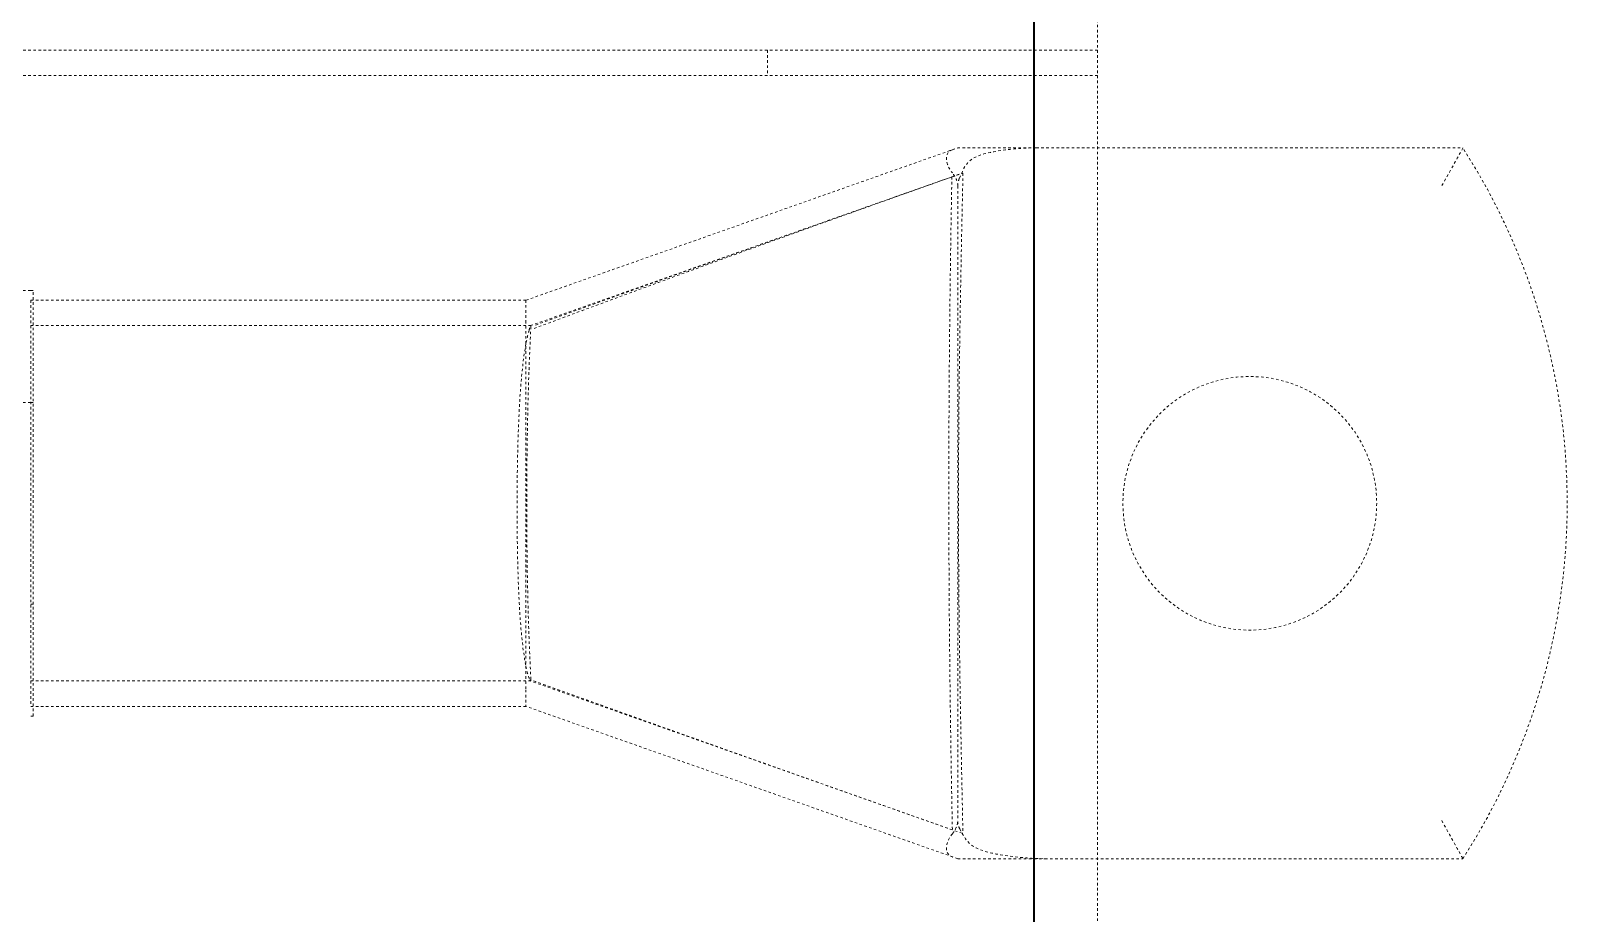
# Model space of a CAD drawing. Header units: millimetres. Extents: x -116965 to 323937, y 291661 to 566926.
# Drawn here: x -19375.9 to -19315.4, y 303497.6 to 303532.4 of the extents above; entities that cross this region are included whole.
import ezdxf

# ---------------------------------------------------------------- set-up
doc = ezdxf.new("R2010")
doc.units = ezdxf.units.MM
doc.linetypes.add('DASHED', pattern=[0.75, 0.5, -0.25])
doc.layers.add('Hidden Edges(Schneider)', color=7, linetype='DASHED', lineweight=18)
doc.layers.add('Sketch Geometry(Schneider)', color=7, linetype='Continuous', lineweight=35)

msp = doc.modelspace()

# ---------------------------------------------------------------- linework, layer by layer
at = {"layer": 'Hidden Edges(Schneider)', "ltscale": 0.142782}
msp.add_line((-19333.898636, 303428.128774), (-19333.897311, 303564.128774), dxfattribs=at)
at = {"layer": 'Hidden Edges(Schneider)', "ltscale": 0.131234}
for p, q in [((-19333.897628, 303531.628774), (-19396.397628, 303531.629382)), ((-19396.397637, 303530.629382), (-19333.897637, 303530.628774)), ((-19339.402772, 303526.27947), (-19339.40285, 303501.27947))]:
    msp.add_line(p, q, dxfattribs=at)
at = {"layer": 'Hidden Edges(Schneider)', "ltscale": 0.004033}
msp.add_line((-19346.897628, 303531.6289), (-19346.897637, 303530.6289), dxfattribs=at)
at = {"layer": 'Hidden Edges(Schneider)', "ltscale": 0.080765}
msp.add_line((-19356.402786, 303521.779523), (-19339.468221, 303527.756369), dxfattribs=at)
at = {"layer": 'Hidden Edges(Schneider)', "ltscale": 0.002087}
msp.add_line((-19339.612332, 303527.705471), (-19339.402766, 303527.77947), dxfattribs=at)
at = {"layer": 'Hidden Edges(Schneider)', "ltscale": 0.01389}
msp.add_line((-19336.314862, 303527.77946), (-19339.402766, 303527.77947), dxfattribs=at)
at = {"layer": 'Hidden Edges(Schneider)', "ltscale": 0.069351}
msp.add_line((-19336.314861, 303527.77946), (-19319.512242, 303527.779408), dxfattribs=at)
at = {"layer": 'Hidden Edges(Schneider)', "ltscale": 0.081083}
msp.add_line((-19356.232621, 303520.779125), (-19339.231478, 303526.77947), dxfattribs=at)
at = {"layer": 'Hidden Edges(Schneider)', "ltscale": 0.004522}
msp.add_line((-19339.230128, 303526.77947), (-19339.231478, 303526.77947), dxfattribs=at)
at = {"layer": 'Hidden Edges(Schneider)', "ltscale": 3.31775e-05}
msp.add_line((-19339.230127, 303526.77947), (-19339.197907, 303526.779469), dxfattribs=at)
at = {"layer": 'Hidden Edges(Schneider)', "ltscale": 0.000313334}
for p, q in [((-19375.802785, 303522.161583), (-19375.902785, 303522.161584)), ((-19375.802798, 303517.748333), (-19375.902798, 303517.748334)), ((-19375.802823, 303509.810833), (-19375.902823, 303509.810834)), ((-19375.802837, 303505.397583), (-19375.902837, 303505.397584))]:
    msp.add_line(p, q, dxfattribs=at)
at = {"layer": 'Hidden Edges(Schneider)', "ltscale": 0.13823}
msp.add_line((-19375.802837, 303505.397583), (-19375.802785, 303522.161583), dxfattribs=at)
at = {"layer": 'Hidden Edges(Schneider)', "ltscale": 0.13193}
msp.add_line((-19375.902786, 303521.779584), (-19375.902836, 303505.779584), dxfattribs=at)
at = {"layer": 'Hidden Edges(Schneider)', "ltscale": 0.0805}
for p, q in [((-19375.902786, 303521.779584), (-19356.402786, 303521.779523)), ((-19375.902836, 303505.779584), (-19356.402836, 303505.779523))]:
    msp.add_line(p, q, dxfattribs=at)
at = {"layer": 'Hidden Edges(Schneider)', "ltscale": 0.007691}
msp.add_line((-19356.402786, 303521.587861), (-19356.402788, 303520.965821), dxfattribs=at)
at = {"layer": 'Hidden Edges(Schneider)', "ltscale": 0.007153}
msp.add_line((-19356.402786, 303521.779523), (-19356.402786, 303521.587861), dxfattribs=at)
at = {"layer": 'Hidden Edges(Schneider)', "ltscale": 0.081213}
msp.add_line((-19375.902789, 303520.779584), (-19356.230365, 303520.779522), dxfattribs=at)
at = {"layer": 'Hidden Edges(Schneider)', "ltscale": 0.075258}
msp.add_line((-19356.402788, 303520.965821), (-19356.402834, 303506.43523), dxfattribs=at)
at = {"layer": 'Hidden Edges(Schneider)', "ltscale": 0.081212}
msp.add_line((-19375.902832, 303506.779584), (-19356.230537, 303506.779522), dxfattribs=at)
at = {"layer": 'Hidden Edges(Schneider)', "ltscale": 0.009386}
msp.add_line((-19356.402834, 303506.43523), (-19356.402835, 303505.837858), dxfattribs=at)
at = {"layer": 'Hidden Edges(Schneider)', "ltscale": 0.080297}
msp.add_line((-19339.231558, 303500.77947), (-19356.232525, 303506.77987), dxfattribs=at)
at = {"layer": 'Hidden Edges(Schneider)', "ltscale": 0.003896}
msp.add_line((-19356.402835, 303505.837858), (-19356.402836, 303505.779523), dxfattribs=at)
at = {"layer": 'Hidden Edges(Schneider)', "ltscale": 0.080292}
msp.add_line((-19339.402854, 303499.77947), (-19356.402836, 303505.779523), dxfattribs=at)
at = {"layer": 'Hidden Edges(Schneider)', "ltscale": 0.001576}
msp.add_line((-19339.231341, 303500.779469), (-19339.613791, 303500.91452), dxfattribs=at)
at = {"layer": 'Hidden Edges(Schneider)', "ltscale": 0.002507}
msp.add_line((-19339.231558, 303500.779469), (-19339.231341, 303500.779469), dxfattribs=at)
at = {"layer": 'Hidden Edges(Schneider)', "ltscale": 3.78582e-05}
msp.add_line((-19339.23134, 303500.77947), (-19339.197988, 303500.779469), dxfattribs=at)
at = {"layer": 'Hidden Edges(Schneider)', "ltscale": 0.002088}
msp.add_line((-19339.402853, 303499.779471), (-19339.612404, 303499.853574), dxfattribs=at)
at = {"layer": 'Hidden Edges(Schneider)', "ltscale": 0.015362}
msp.add_line((-19339.402853, 303499.779471), (-19335.967504, 303499.77946), dxfattribs=at)
at = {"layer": 'Hidden Edges(Schneider)', "ltscale": 0.067915}
msp.add_line((-19335.967503, 303499.779459), (-19319.512329, 303499.779408), dxfattribs=at)
at = {"layer": 'Hidden Edges(Schneider)', "ltscale": 0.144606, "flags": 128}
msp.add_lwpolyline([(-19375.902798, 303522.161589), (-19376.71777, 303522.159911), (-19377.525647, 303522.154914), (-19378.326505, 303522.146674), (-19379.120419, 303522.135344), (-19379.907544, 303522.120925), (-19380.687955, 303522.103606), (-19381.461766, 303522.083426), (-19382.229016, 303522.060462), (-19383.744405, 303522.006674), (-19385.234883, 303521.942969), (-19386.701215, 303521.87007), (-19388.144238, 303521.788741), (-19389.564679, 303521.699782), (-19390.963338, 303521.603957), (-19392.341054, 303521.50199), (-19393.698514, 303521.394683), (-19395.036633, 303521.282759), (-19396.356023, 303521.16706), (-19397.657597, 303521.048346), (-19398.942235, 303520.927306), (-19400.210774, 303520.804663), (-19401.464169, 303520.681182), (-19402.703259, 303520.557509), (-19403.928998, 303520.434409), (-19405.142224, 303520.312606), (-19406.343854, 303520.192824), (-19407.534802, 303520.075751), (-19408.715451, 303519.962264), (-19411.048863, 303519.748946), (-19413.355267, 303519.557105), (-19415.646718, 303519.390555), (-19417.93546, 303519.25315), (-19420.233624, 303519.148741), (-19422.553342, 303519.081183), (-19424.903958, 303519.050589), (-19427.286313, 303519.053908), (-19429.699796, 303519.089804), (-19432.143719, 303519.156981), (-19434.617436, 303519.254141), (-19437.120335, 303519.379988), (-19439.65173, 303519.533148), (-19442.210973, 303519.712287), (-19444.79749, 303519.915877), (-19447.410596, 303520.142508), (-19450.049756, 303520.390692), (-19452.714246, 303520.659018), (-19455.403569, 303520.945998), (-19458.117001, 303521.250182), (-19460.854085, 303521.569968), (-19463.614228, 303521.903868), (-19466.396878, 303522.250357), (-19469.201463, 303522.607871), (-19472.027428, 303522.974921), (-19474.874261, 303523.349906), (-19477.741406, 303523.731299), (-19480.628388, 303524.117499), (-19483.534711, 303524.506941), (-19486.459859, 303524.898024), (-19489.403355, 303525.289183), (-19492.364686, 303525.678855), (-19495.343392, 303526.065436), (-19498.338998, 303526.447287), (-19501.351044, 303526.822844), (-19504.379094, 303527.190428), (-19507.422669, 303527.548514), (-19510.481332, 303527.895423), (-19513.554623, 303528.229552), (-19516.642106, 303528.549262), (-19519.743359, 303528.85295), (-19522.857945, 303529.138938), (-19525.985425, 303529.405547), (-19529.125378, 303529.651213), (-19532.277367, 303529.874259), (-19535.440972, 303530.073004), (-19538.615773, 303530.245772), (-19541.801312, 303530.390921), (-19544.99717, 303530.506735), (-19548.202927, 303530.591536), (-19551.418126, 303530.643645), (-19554.642365, 303530.661421)], dxfattribs=at)
at = {"layer": 'Hidden Edges(Schneider)', "ltscale": 0.005953, "flags": 128}
msp.add_lwpolyline([(-19339.612332, 303527.705471), (-19339.650893, 303527.690111), (-19339.685879, 303527.672487), (-19339.717343, 303527.652472), (-19339.745334, 303527.62994), (-19339.769898, 303527.604763), (-19339.790989, 303527.57697), (-19339.80856, 303527.546712), (-19339.822689, 303527.514043), (-19339.833442, 303527.479013), (-19339.840892, 303527.441677), (-19339.845103, 303527.402132), (-19339.846102, 303527.360673), (-19339.843909, 303527.317492), (-19339.838542, 303527.272764), (-19339.830021, 303527.226663), (-19339.818365, 303527.179366), (-19339.803602, 303527.131124), (-19339.785757, 303527.082337), (-19339.764817, 303527.033238), (-19339.740772, 303526.984054), (-19339.713691, 303526.935164), (-19339.683652, 303526.886961), (-19339.650648, 303526.839646), (-19339.614673, 303526.79342)], dxfattribs=at)
at = {"layer": 'Hidden Edges(Schneider)', "ltscale": 0.015662, "flags": 128}
msp.add_lwpolyline([(-19336.314862, 303527.77946), (-19336.491344, 303527.777543), (-19336.665039, 303527.772171), (-19336.838672, 303527.763662), (-19337.011981, 303527.752185), (-19337.183797, 303527.737914), (-19337.352951, 303527.721024), (-19337.51827, 303527.701689), (-19337.678585, 303527.680083), (-19337.832725, 303527.65638), (-19337.97952, 303527.630754), (-19338.117798, 303527.60338), (-19338.247531, 303527.574153), (-19338.374925, 303527.54108), (-19338.499182, 303527.503151), (-19338.619658, 303527.458764), (-19338.734528, 303527.406036), (-19338.841106, 303527.343066), (-19338.93675, 303527.268559), (-19339.019901, 303527.182856), (-19339.093303, 303527.084538), (-19339.158805, 303526.974863), (-19339.219447, 303526.85444), (-19339.278477, 303526.723617), (-19339.339136, 303526.582743)], dxfattribs=at)
at = {"layer": 'Hidden Edges(Schneider)', "ltscale": 0.010357, "flags": 128}
for points in [[(-19319.512243, 303527.779408), (-19319.514251, 303527.775728), (-19319.520235, 303527.764775), (-19319.53012, 303527.746685), (-19319.543843, 303527.721591), (-19319.561329, 303527.689629), (-19319.582382, 303527.651193), (-19319.606753, 303527.606733), (-19319.634295, 303527.556555), (-19319.664846, 303527.50097), (-19319.698249, 303527.440285), (-19319.73426, 303527.374969), (-19319.772569, 303527.305604), (-19319.813005, 303527.23252), (-19319.855401, 303527.15604), (-19319.899585, 303527.076493), (-19319.94539, 303526.994204), (-19319.992597, 303526.909579), (-19320.040997, 303526.823019), (-19320.090426, 303526.734814), (-19320.140732, 303526.645253), (-19320.191745, 303526.55465), (-19320.243305, 303526.463299), (-19320.295267, 303526.371465), (-19320.347481, 303526.279411)], [(-19320.347558, 303501.27941), (-19320.295345, 303501.187357), (-19320.243384, 303501.095522), (-19320.191824, 303501.00417), (-19320.140812, 303500.913568), (-19320.090506, 303500.824006), (-19320.041078, 303500.7358), (-19319.992679, 303500.64924), (-19319.945472, 303500.564616), (-19319.899668, 303500.482325), (-19319.855484, 303500.402779), (-19319.813089, 303500.326299), (-19319.772653, 303500.253214), (-19319.734344, 303500.183849), (-19319.698334, 303500.118534), (-19319.664932, 303500.057847), (-19319.634381, 303500.002262), (-19319.606839, 303499.952084), (-19319.582468, 303499.907623), (-19319.561416, 303499.869188), (-19319.54393, 303499.837226), (-19319.530207, 303499.812132), (-19319.520322, 303499.794041), (-19319.514338, 303499.783088), (-19319.51233, 303499.779409)]]:
    msp.add_lwpolyline(points, dxfattribs=at)
at = {"layer": 'Hidden Edges(Schneider)', "ltscale": 0.144455, "flags": 128}
msp.add_lwpolyline([(-19375.902798, 303517.748328), (-19376.699536, 303517.746688), (-19377.489293, 303517.741805), (-19378.27226, 303517.733756), (-19379.048512, 303517.722655), (-19379.818204, 303517.708617), (-19380.581372, 303517.691641), (-19382.08875, 303517.649451), (-19383.571599, 303517.596808), (-19385.030797, 303517.534438), (-19386.467259, 303517.463027), (-19387.881863, 303517.3833), (-19389.275601, 303517.296019), (-19390.649312, 303517.201911), (-19392.003911, 303517.10166), (-19393.340352, 303516.995993), (-19394.659512, 303516.885672), (-19395.962308, 303516.771384), (-19397.249692, 303516.653891), (-19398.52258, 303516.533881), (-19399.781964, 303516.412078), (-19401.028683, 303516.289206), (-19402.263768, 303516.165991), (-19403.488133, 303516.043082), (-19404.702809, 303515.92124), (-19405.908788, 303515.801078), (-19408.298581, 303515.568648), (-19410.665601, 303515.351287), (-19413.019116, 303515.15647), (-19415.367978, 303514.988585), (-19417.720311, 303514.850226), (-19420.084203, 303514.743872), (-19422.467778, 303514.672118), (-19424.879086, 303514.637557), (-19427.322705, 303514.640723), (-19429.79379, 303514.677458), (-19432.291577, 303514.746161), (-19434.815457, 303514.845343), (-19437.364972, 303514.973555), (-19439.939549, 303515.129309), (-19442.538693, 303515.311156), (-19445.161794, 303515.517646), (-19447.808392, 303515.747176), (-19450.477956, 303515.998259), (-19453.169988, 303516.26937), (-19455.883954, 303516.558982), (-19458.619321, 303516.865569), (-19461.37563, 303517.187606), (-19464.152348, 303517.523528), (-19466.948998, 303517.871771), (-19469.765122, 303518.230773), (-19472.600205, 303518.599005), (-19475.45377, 303518.974868), (-19478.325341, 303519.356833), (-19481.214421, 303519.7433), (-19484.120591, 303520.132743), (-19487.043374, 303520.52352), (-19489.982293, 303520.914069), (-19492.936909, 303521.302863), (-19495.906766, 303521.688262), (-19498.891385, 303522.06874), (-19501.890347, 303522.442656), (-19504.903214, 303522.808409), (-19507.929528, 303523.164473), (-19510.96885, 303523.509169), (-19514.02076, 303523.840972), (-19517.084782, 303524.158278), (-19520.160516, 303524.459448), (-19523.247521, 303524.742881), (-19526.345361, 303525.00701), (-19529.453595, 303525.250197), (-19532.571805, 303525.470839), (-19535.69957, 303525.667296), (-19538.836434, 303525.838004), (-19541.981995, 303525.981322), (-19545.135796, 303526.095648), (-19548.297417, 303526.179267), (-19551.46642, 303526.230651), (-19554.642365, 303526.24816)], dxfattribs=at)
at = {"layer": 'Hidden Edges(Schneider)', "ltscale": 0.079925, "flags": 128}
msp.add_lwpolyline([(-19339.633149, 303526.636529), (-19340.591681, 303526.295941), (-19341.504687, 303525.971137), (-19342.375178, 303525.661034), (-19343.206163, 303525.364554), (-19344.000644, 303525.080621), (-19344.761624, 303524.80816), (-19345.492104, 303524.5461), (-19346.195074, 303524.29337), (-19346.873533, 303524.048901), (-19347.530473, 303523.811624), (-19348.168882, 303523.58047), (-19348.791754, 303523.354368), (-19349.402089, 303523.132246), (-19350.002886, 303522.913029), (-19350.597157, 303522.695643), (-19351.187913, 303522.47901), (-19351.778179, 303522.262051), (-19352.370974, 303522.043689), (-19352.969324, 303521.822845), (-19353.576248, 303521.59844), (-19354.194759, 303521.369394), (-19354.827854, 303521.134627), (-19355.478532, 303520.893051), (-19356.149762, 303520.643579)], dxfattribs=at)
at = {"layer": 'Hidden Edges(Schneider)', "ltscale": 0.079251, "flags": 128}
msp.add_lwpolyline([(-19356.02284, 303520.802924), (-19355.390322, 303521.030676), (-19354.773446, 303521.2526), (-19354.169238, 303521.469774), (-19353.574703, 303521.683276), (-19352.986843, 303521.894184), (-19352.402657, 303522.103575), (-19351.819139, 303522.312524), (-19351.233279, 303522.522103), (-19350.64207, 303522.733384), (-19350.042496, 303522.947436), (-19349.431551, 303523.165327), (-19348.806221, 303523.38812), (-19348.163501, 303523.616875), (-19347.500391, 303523.852654), (-19346.806211, 303524.09924), (-19346.067938, 303524.361242), (-19345.290742, 303524.636804), (-19344.480233, 303524.923937), (-19343.642023, 303525.220657), (-19342.781725, 303525.524994), (-19341.904937, 303525.834989), (-19341.017247, 303526.148693), (-19340.12422, 303526.464164), (-19339.231401, 303526.77947)], dxfattribs=at)
at = {"layer": 'Hidden Edges(Schneider)', "ltscale": 0.135033, "flags": 128}
msp.add_lwpolyline([(-19339.633149, 303526.636529), (-19339.648096, 303525.819958), (-19339.662532, 303524.982552), (-19339.676339, 303524.124087), (-19339.689398, 303523.244338), (-19339.701593, 303522.343081), (-19339.712802, 303521.420093), (-19339.722909, 303520.475147), (-19339.731795, 303519.508022), (-19339.739342, 303518.518491), (-19339.745427, 303517.506331), (-19339.749939, 303516.471317), (-19339.752753, 303515.413227), (-19339.753753, 303514.331834), (-19339.752822, 303513.226915), (-19339.749838, 303512.098246), (-19339.744685, 303510.945602), (-19339.737242, 303509.76876), (-19339.727395, 303508.567494), (-19339.71502, 303507.34158), (-19339.700003, 303506.090795), (-19339.682221, 303504.814915), (-19339.661643, 303503.517112), (-19339.638658, 303502.212128), (-19339.613791, 303500.91452)], dxfattribs=at)
at = {"layer": 'Hidden Edges(Schneider)', "ltscale": 0.001667, "flags": 128}
msp.add_lwpolyline([(-19339.633149, 303526.636529), (-19339.616431, 303526.642446), (-19339.599706, 303526.648367), (-19339.582974, 303526.65429), (-19339.566237, 303526.660217), (-19339.549492, 303526.666148), (-19339.532741, 303526.672081), (-19339.515985, 303526.678018), (-19339.499222, 303526.683958), (-19339.482451, 303526.689902), (-19339.465676, 303526.695849), (-19339.448892, 303526.701799), (-19339.432105, 303526.707753), (-19339.415308, 303526.71371), (-19339.398507, 303526.719671), (-19339.381698, 303526.725635), (-19339.364882, 303526.731602), (-19339.348062, 303526.737573), (-19339.331232, 303526.743548), (-19339.314397, 303526.749526), (-19339.297558, 303526.755507), (-19339.280709, 303526.761493), (-19339.263855, 303526.767481), (-19339.246994, 303526.773474), (-19339.230128, 303526.77947)], dxfattribs=at)
at = {"layer": 'Hidden Edges(Schneider)', "ltscale": 0.002282, "flags": 128}
msp.add_lwpolyline([(-19339.402771, 303526.27947), (-19339.403229, 303526.302953), (-19339.40459, 303526.326378), (-19339.406843, 303526.34974), (-19339.409973, 303526.373035), (-19339.413967, 303526.396257), (-19339.418785, 303526.419306), (-19339.42439, 303526.442106), (-19339.430744, 303526.46465), (-19339.437815, 303526.486934), (-19339.445576, 303526.50895), (-19339.453992, 303526.530693), (-19339.463028, 303526.552156), (-19339.472658, 303526.573335), (-19339.482845, 303526.594223), (-19339.49356, 303526.614814), (-19339.504768, 303526.635101), (-19339.5165, 303526.655179), (-19339.528819, 303526.67518), (-19339.54172, 303526.695102), (-19339.555193, 303526.714941), (-19339.569233, 303526.734696), (-19339.583832, 303526.754362), (-19339.598981, 303526.773938), (-19339.614673, 303526.79342)], dxfattribs=at)
at = {"layer": 'Hidden Edges(Schneider)', "ltscale": 0.001198, "flags": 128}
msp.add_lwpolyline([(-19339.402771, 303526.27947), (-19339.402654, 303526.292737), (-19339.402304, 303526.305962), (-19339.401717, 303526.319145), (-19339.400902, 303526.332284), (-19339.399855, 303526.34538), (-19339.398579, 303526.358431), (-19339.397075, 303526.371439), (-19339.395346, 303526.384402), (-19339.393391, 303526.397319), (-19339.391212, 303526.410191), (-19339.388813, 303526.423016), (-19339.386191, 303526.435796), (-19339.383351, 303526.448528), (-19339.380295, 303526.46121), (-19339.377031, 303526.473806), (-19339.373566, 303526.486303), (-19339.369907, 303526.498701), (-19339.366056, 303526.511001), (-19339.362017, 303526.523203), (-19339.357795, 303526.535307), (-19339.353391, 303526.547313), (-19339.348811, 303526.559221), (-19339.344057, 303526.571031), (-19339.339136, 303526.582743)], dxfattribs=at)
at = {"layer": 'Hidden Edges(Schneider)', "ltscale": 0.136498, "flags": 128}
msp.add_lwpolyline([(-19339.197906, 303526.779469), (-19339.220816, 303525.700318), (-19339.243222, 303524.628204), (-19339.26483, 303523.558435), (-19339.285342, 303522.486314), (-19339.304467, 303521.407148), (-19339.321906, 303520.316242), (-19339.337366, 303519.208902), (-19339.350399, 303518.093624), (-19339.36054, 303516.994516), (-19339.367772, 303515.908112), (-19339.372089, 303514.829949), (-19339.373487, 303513.755568), (-19339.371962, 303512.680506), (-19339.367509, 303511.600303), (-19339.360126, 303510.510499), (-19339.349806, 303509.406633), (-19339.336661, 303508.292508), (-19339.321241, 303507.195306), (-19339.303876, 303506.113618), (-19339.284851, 303505.042918), (-19339.264462, 303503.97868), (-19339.242993, 303502.916375), (-19339.22074, 303501.85148), (-19339.197987, 303500.779469)], dxfattribs=at)
at = {"layer": 'Hidden Edges(Schneider)', "ltscale": 0.006235, "flags": 128}
msp.add_lwpolyline([(-19356.275364, 303520.596871), (-19356.273733, 303520.61106), (-19356.272088, 303520.624685), (-19356.270427, 303520.637746), (-19356.268752, 303520.650241), (-19356.267062, 303520.662168), (-19356.265357, 303520.673526), (-19356.263638, 303520.684314), (-19356.261905, 303520.69453), (-19356.260157, 303520.704174), (-19356.258395, 303520.713244), (-19356.25662, 303520.721736), (-19356.254832, 303520.729645), (-19356.253032, 303520.736972), (-19356.251221, 303520.743715), (-19356.249397, 303520.749877), (-19356.247563, 303520.755456), (-19356.245717, 303520.760454), (-19356.24386, 303520.76487), (-19356.241992, 303520.768705), (-19356.240113, 303520.771958), (-19356.238225, 303520.774632), (-19356.236326, 303520.776724), (-19356.234417, 303520.778235), (-19356.232499, 303520.779167)], dxfattribs=at)
at = {"layer": 'Hidden Edges(Schneider)', "ltscale": 0.00339, "flags": 128}
msp.add_lwpolyline([(-19356.232499, 303520.779167), (-19356.231436, 303520.779433), (-19356.230369, 303520.779522), (-19356.229301, 303520.779435), (-19356.228228, 303520.77917), (-19356.227154, 303520.778729), (-19356.226077, 303520.778112), (-19356.224997, 303520.777317), (-19356.223915, 303520.776346), (-19356.22283, 303520.775199), (-19356.221743, 303520.773875), (-19356.220653, 303520.772375), (-19356.21956, 303520.770698), (-19356.218466, 303520.768845), (-19356.217369, 303520.766816), (-19356.216271, 303520.76461), (-19356.21517, 303520.762228), (-19356.214066, 303520.75967), (-19356.212961, 303520.756936), (-19356.211853, 303520.754026), (-19356.210745, 303520.750939), (-19356.209633, 303520.747677), (-19356.208519, 303520.744238), (-19356.207405, 303520.740623), (-19356.206288, 303520.736833)], dxfattribs=at)
at = {"layer": 'Hidden Edges(Schneider)', "ltscale": 0.00646, "flags": 128}
msp.add_lwpolyline([(-19356.275364, 303520.596871), (-19356.28031, 303520.581606), (-19356.2853, 303520.565741), (-19356.290331, 303520.549277), (-19356.295403, 303520.532216), (-19356.300514, 303520.514557), (-19356.305662, 303520.496304), (-19356.310848, 303520.477457), (-19356.316067, 303520.458018), (-19356.321321, 303520.437987), (-19356.326604, 303520.417368), (-19356.331917, 303520.396159), (-19356.337259, 303520.374364), (-19356.342626, 303520.351983), (-19356.348017, 303520.329019), (-19356.35343, 303520.305471), (-19356.358864, 303520.281342), (-19356.364314, 303520.256632), (-19356.369781, 303520.231344), (-19356.375261, 303520.205478), (-19356.380753, 303520.179036), (-19356.386254, 303520.152019), (-19356.391762, 303520.124429), (-19356.397276, 303520.096267), (-19356.402791, 303520.067534)], dxfattribs=at)
at = {"layer": 'Hidden Edges(Schneider)', "ltscale": 0.107271, "flags": 128}
msp.add_lwpolyline([(-19356.206288, 303520.736833), (-19356.215416, 303520.591722), (-19356.228613, 303520.346202), (-19356.24505, 303520.002814), (-19356.263725, 303519.567655), (-19356.283574, 303519.047773), (-19356.303584, 303518.448921), (-19356.322618, 303517.780726), (-19356.339657, 303517.054944), (-19356.353908, 303516.279741), (-19356.36457, 303515.466245), (-19356.371148, 303514.630011), (-19356.373417, 303513.780671), (-19356.371178, 303512.929279), (-19356.364562, 303512.092774), (-19356.353941, 303511.281289), (-19356.339715, 303510.50465), (-19356.322638, 303509.778198), (-19356.303638, 303509.11142), (-19356.283632, 303508.512032), (-19356.263765, 303507.991334), (-19356.245125, 303507.556864), (-19356.228686, 303507.213531), (-19356.215453, 303506.967261), (-19356.206328, 303506.822172)], dxfattribs=at)
at = {"layer": 'Hidden Edges(Schneider)', "ltscale": 0.065899, "flags": 128}
msp.add_lwpolyline([(-19356.402791, 303520.067534), (-19356.457823, 303519.747664), (-19356.510445, 303519.373983), (-19356.558917, 303518.949587), (-19356.602131, 303518.478558), (-19356.639655, 303517.964744), (-19356.671344, 303517.414441), (-19356.697458, 303516.831757), (-19356.718315, 303516.220578), (-19356.734179, 303515.585989), (-19356.745226, 303514.936615), (-19356.751684, 303514.277365), (-19356.753682, 303513.612735), (-19356.751237, 303512.948165), (-19356.744326, 303512.292771), (-19356.732856, 303511.651567), (-19356.716624, 303511.028923), (-19356.695351, 303510.429686), (-19356.668873, 303509.86198), (-19356.636962, 303509.3303), (-19356.599422, 303508.838189), (-19356.556329, 303508.389961), (-19356.508394, 303507.991339), (-19356.456682, 303507.644986), (-19356.40283, 303507.353266)], dxfattribs=at)
at = {"layer": 'Hidden Edges(Schneider)', "ltscale": 0.007948, "flags": 128}
msp.add_lwpolyline([(-19356.40283, 303507.353266), (-19356.396224, 303507.321588), (-19356.389624, 303507.290775), (-19356.383033, 303507.260829), (-19356.376458, 303507.231754), (-19356.3699, 303507.203561), (-19356.363368, 303507.176255), (-19356.356864, 303507.14984), (-19356.350391, 303507.124318), (-19356.343954, 303507.099691), (-19356.337556, 303507.075959), (-19356.331199, 303507.053128), (-19356.324889, 303507.031196), (-19356.318627, 303507.010165), (-19356.312415, 303506.99004), (-19356.306258, 303506.970819), (-19356.300158, 303506.952506), (-19356.294116, 303506.935104), (-19356.288136, 303506.918612), (-19356.28222, 303506.903034), (-19356.27637, 303506.888371), (-19356.270588, 303506.874624), (-19356.264876, 303506.861797), (-19356.259233, 303506.849893), (-19356.253666, 303506.838909)], dxfattribs=at)
at = {"layer": 'Hidden Edges(Schneider)', "ltscale": 0.00687, "flags": 128}
msp.add_lwpolyline([(-19356.206328, 303506.822172), (-19356.208678, 303506.814788), (-19356.210999, 303506.808108), (-19356.213289, 303506.802126), (-19356.215549, 303506.796845), (-19356.217779, 303506.792262), (-19356.219977, 303506.788386), (-19356.222143, 303506.785207), (-19356.224277, 303506.782733), (-19356.226377, 303506.780959), (-19356.228446, 303506.779888), (-19356.230479, 303506.779521), (-19356.23248, 303506.77986), (-19356.234445, 303506.780899), (-19356.236376, 303506.782644), (-19356.238272, 303506.785093), (-19356.240132, 303506.78825), (-19356.241955, 303506.792107), (-19356.243742, 303506.796673), (-19356.245491, 303506.801947), (-19356.247203, 303506.807924), (-19356.248877, 303506.814609), (-19356.250512, 303506.822), (-19356.252108, 303506.830102), (-19356.253666, 303506.838909)], dxfattribs=at)
at = {"layer": 'Hidden Edges(Schneider)', "ltscale": 0.078553, "flags": 128}
msp.add_lwpolyline([(-19339.613791, 303500.91452), (-19340.56311, 303501.249876), (-19341.462262, 303501.567576), (-19342.314994, 303501.868956), (-19343.125061, 303502.155354), (-19343.896203, 303502.428101), (-19344.63216, 303502.688527), (-19345.33666, 303502.937963), (-19346.013422, 303503.177736), (-19346.666166, 303503.409168), (-19347.298599, 303503.633586), (-19347.914436, 303503.852316), (-19348.517387, 303504.066682), (-19349.111163, 303504.278014), (-19349.699493, 303504.487645), (-19350.286112, 303504.696914), (-19350.874767, 303504.907168), (-19351.469222, 303505.119748), (-19352.073246, 303505.33601), (-19352.690611, 303505.557305), (-19353.325087, 303505.78499), (-19353.980435, 303506.020416), (-19354.660406, 303506.264947), (-19355.36874, 303506.519947), (-19356.109153, 303506.78679)], dxfattribs=at)
at = {"layer": 'Hidden Edges(Schneider)', "ltscale": 0.079252, "flags": 128}
msp.add_lwpolyline([(-19339.231246, 303500.779469), (-19340.131142, 303501.097739), (-19341.039358, 303501.419033), (-19341.946564, 303501.740071), (-19342.843386, 303502.057559), (-19343.720429, 303502.368183), (-19344.568271, 303502.668626), (-19345.377479, 303502.955547), (-19346.13862, 303503.225596), (-19346.842276, 303503.475418), (-19347.480079, 303503.702013), (-19348.092802, 303503.919846), (-19348.705797, 303504.137932), (-19349.319307, 303504.356368), (-19349.933577, 303504.57525), (-19350.548849, 303504.794676), (-19351.16537, 303505.014741), (-19351.783286, 303505.235504), (-19352.397213, 303505.455049), (-19353.005309, 303505.672715), (-19353.609418, 303505.889165), (-19354.211386, 303506.105062), (-19354.813058, 303506.321071), (-19355.416281, 303506.537867), (-19356.022883, 303506.75612)], dxfattribs=at)
at = {"layer": 'Hidden Edges(Schneider)', "ltscale": 0.002281, "flags": 128}
msp.add_lwpolyline([(-19339.614704, 303500.765585), (-19339.599987, 303500.783833), (-19339.585603, 303500.802354), (-19339.571574, 303500.821144), (-19339.557927, 303500.840198), (-19339.544683, 303500.859517), (-19339.531865, 303500.879096), (-19339.519477, 303500.898966), (-19339.507523, 303500.919162), (-19339.496038, 303500.93968), (-19339.485056, 303500.960513), (-19339.474609, 303500.981651), (-19339.464731, 303501.003095), (-19339.455456, 303501.024834), (-19339.446816, 303501.046864), (-19339.438848, 303501.069177), (-19339.431581, 303501.09177), (-19339.425053, 303501.114634), (-19339.419293, 303501.137765), (-19339.414341, 303501.161137), (-19339.410249, 303501.184624), (-19339.407038, 303501.208206), (-19339.404723, 303501.231879), (-19339.403321, 303501.255635), (-19339.402849, 303501.279469)], dxfattribs=at)
at = {"layer": 'Hidden Edges(Schneider)', "ltscale": 0.001288, "flags": 128}
msp.add_lwpolyline([(-19339.324229, 303500.958541), (-19339.330468, 303500.971225), (-19339.336474, 303500.983992), (-19339.342241, 303500.996843), (-19339.347768, 303501.009775), (-19339.353051, 303501.022788), (-19339.358089, 303501.035879), (-19339.362874, 303501.04905), (-19339.367406, 303501.062299), (-19339.371681, 303501.075624), (-19339.375696, 303501.089025), (-19339.379446, 303501.102503), (-19339.382929, 303501.116052), (-19339.386141, 303501.129676), (-19339.389071, 303501.14332), (-19339.391712, 303501.156963), (-19339.39407, 303501.1706), (-19339.396142, 303501.184233), (-19339.397933, 303501.197861), (-19339.399444, 303501.211482), (-19339.400674, 303501.225096), (-19339.40163, 303501.238702), (-19339.40231, 303501.252302), (-19339.402715, 303501.265891), (-19339.402851, 303501.279469)], dxfattribs=at)
at = {"layer": 'Hidden Edges(Schneider)', "ltscale": 0.016651, "flags": 128}
msp.add_lwpolyline([(-19339.324229, 303500.958541), (-19339.268599, 303500.849746), (-19339.212907, 303500.746923), (-19339.155489, 303500.650289), (-19339.094454, 303500.559707), (-19339.02209, 303500.468418), (-19338.931105, 303500.376229), (-19338.815884, 303500.286406), (-19338.678379, 303500.205816), (-19338.530665, 303500.139821), (-19338.376162, 303500.085151), (-19338.217271, 303500.038969), (-19338.054729, 303499.999024), (-19337.890504, 303499.964157), (-19337.724186, 303499.93316), (-19337.553664, 303499.905097), (-19337.380279, 303499.879927), (-19337.20537, 303499.85761), (-19337.030285, 303499.83811), (-19336.856323, 303499.821382), (-19336.680788, 303499.807162), (-19336.502515, 303499.795534), (-19336.323127, 303499.786821), (-19336.144251, 303499.781356), (-19335.967504, 303499.77946)], dxfattribs=at)
at = {"layer": 'Hidden Edges(Schneider)', "ltscale": 0.005951, "flags": 128}
msp.add_lwpolyline([(-19339.614704, 303500.765585), (-19339.650672, 303500.719368), (-19339.683617, 303500.672149), (-19339.713551, 303500.624139), (-19339.740483, 303500.575551), (-19339.764427, 303500.526595), (-19339.785396, 303500.47748), (-19339.803309, 303500.428681), (-19339.818098, 303500.380575), (-19339.829761, 303500.333364), (-19339.838292, 303500.287249), (-19339.84369, 303500.242429), (-19339.845948, 303500.19911), (-19339.845047, 303500.157635), (-19339.840934, 303500.118193), (-19339.833551, 303500.080878), (-19339.822841, 303500.045781), (-19339.808748, 303500.012996), (-19339.791213, 303499.982617), (-19339.77022, 303499.954798), (-19339.745706, 303499.929537), (-19339.717599, 303499.906802), (-19339.685999, 303499.886636), (-19339.650944, 303499.868948), (-19339.612404, 303499.853574)], dxfattribs=at)
at = {"layer": 'Hidden Edges(Schneider)', "ltscale": 0.164913}
msp.add_circle((-19327.902811, 303513.779434), 5, dxfattribs=at)
at = {"layer": 'Hidden Edges(Schneider)', "ltscale": 0.155284}
msp.add_arc((-19341.304876, 303513.779476), 25.902066, 327.28231415, 32.71732953, dxfattribs=at)
at = {"layer": 'Sketch Geometry(Schneider)'}
msp.add_line((-19336.397195, 303426.129376), (-19336.397195, 303566.128698), dxfattribs=at)

doc.saveas('drawing.dxf')
